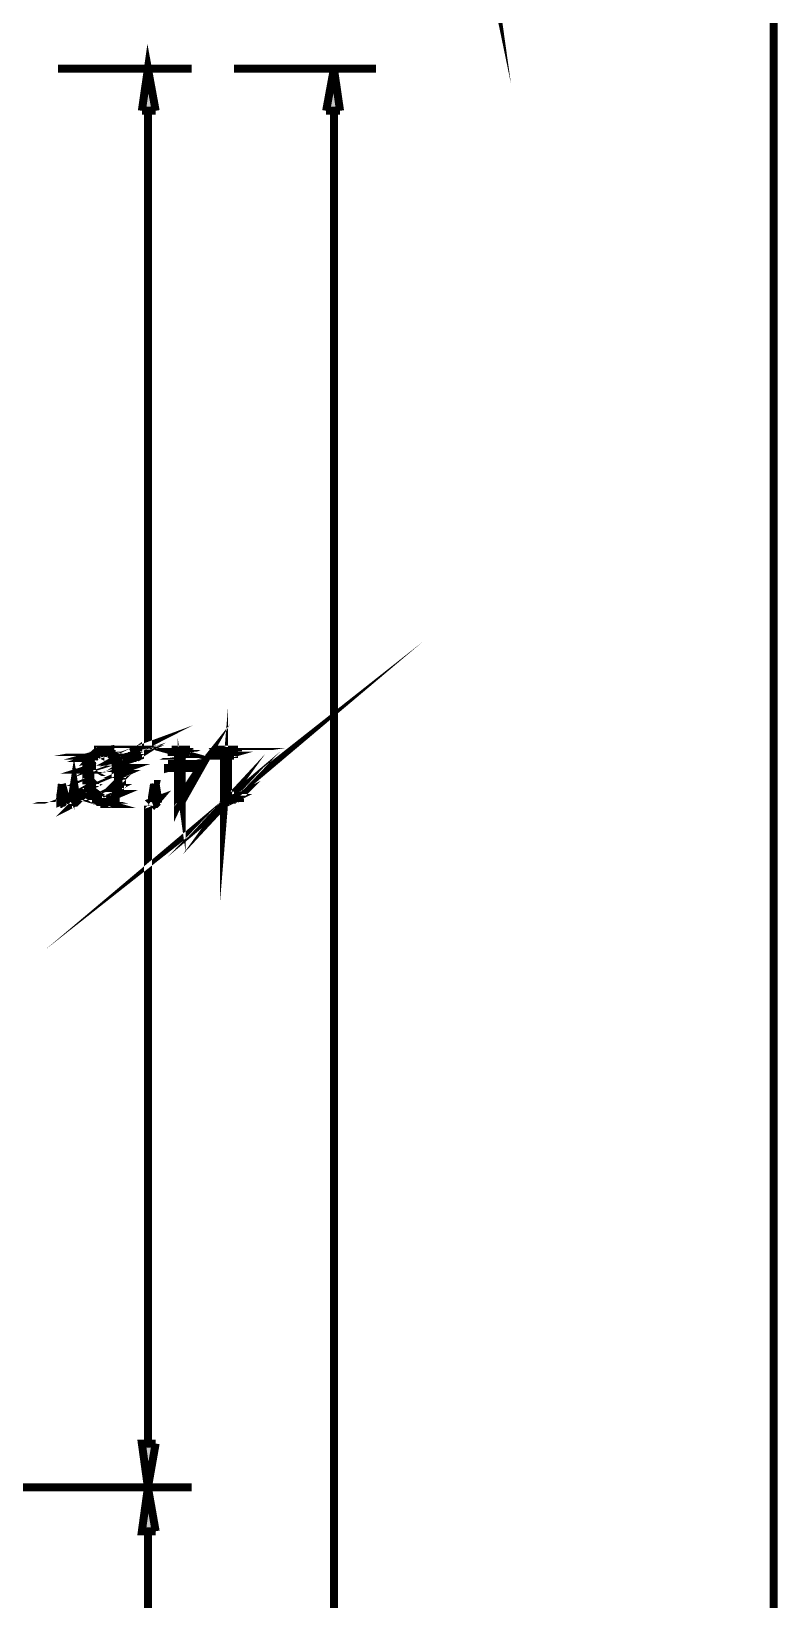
# Model space of a CAD drawing. Header units: inches. Extents: x -524 to 1067, y -71 to 1110.
# Drawn here: x 959.8 to 1046.3, y 426.5 to 608.4 of the extents above; entities that cross this region are included whole.
import ezdxf

# ---------------------------------------------------------------- set-up
doc = ezdxf.new("R2010")
doc.units = ezdxf.units.IN
doc.header["$MEASUREMENT"] = 0
doc.layers.add('H', color=7, linetype='Continuous')
doc.layers.add('P', color=7, linetype='Continuous')

msp = doc.modelspace()

# ---------------------------------------------------------------- hatches: boundary and pattern name
at = {"layer": 'H', "linetype": 'Continuous'}
for points in [[(972.64, 599.18), (973.35, 604.07), (974.25, 599.18), (972.64, 599.18)], [(993.95, 599.18), (994.85, 604.07), (995.56, 599.18), (993.95, 599.18)], [(966.33, 523.6), (966.59, 523.86), (967.04, 523.86), (966.85, 523.6), (966.85, 522.7), (966.59, 522.51), (966.59, 521.99), (966.14, 521.99), (966.14, 522.7), (966.33, 522.96), (966.33, 523.6)], [(966.59, 524.12), (967.3, 524.76), (967.75, 524.76), (967.75, 524.57), (967.56, 524.57), (967.04, 524.12), (967.04, 523.86), (966.59, 523.86), (966.59, 524.12)], [(967.56, 524.76), (967.56, 525.02), (968.91, 525.02), (968.91, 524.76), (967.56, 524.76)], [(968.71, 524.57), (968.71, 524.76), (969.36, 524.76), (969.36, 524.57), (969.62, 524.57), (969.62, 524.31), (968.91, 524.57), (968.71, 524.57)], [(969.36, 524.12), (968.91, 524.57), (969.62, 524.31), (969.87, 524.12), (969.36, 523.86), (969.36, 524.12)], [(969.62, 523.6), (969.36, 523.86), (969.87, 524.12), (969.87, 523.86), (970.06, 523.86), (970.06, 522.96), (970.32, 522.96), (970.32, 521.99), (969.87, 521.99), (969.87, 522.51), (969.62, 522.51), (969.62, 523.6)], [(972.13, 524.18), (972.13, 524.18), (971.93, 524.12), (972.06, 524.18), (972.38, 524.31), (972.13, 524.31), (971.93, 524.12), (971.67, 524.12), (971.48, 524.31), (971.48, 524.76), (971.67, 525.02), (972.13, 525.02), (972.13, 524.76), (972.38, 524.76), (972.38, 524.31), (972.13, 524.18), (972.13, 524.18), (972.38, 524.31), (972.13, 524.24), (972.13, 524.18)], [(976.12, 524.76), (976.12, 525.02), (978.18, 525.02), (978.18, 524.76), (976.12, 524.76)], [(976.57, 524.57), (976.57, 524.76), (977.47, 524.57), (976.57, 524.57)], [(977.47, 524.57), (976.57, 524.76), (977.73, 524.76), (977.47, 524.57)], [(976.83, 524.31), (976.83, 524.57), (977.28, 524.57), (977.28, 524.31), (976.83, 524.31)], [(976.83, 523.41), (976.83, 524.31), (977.28, 524.31), (977.28, 523.41), (976.83, 523.41)], [(981.65, 524.57), (981.46, 524.76), (980.94, 524.76), (980.94, 525.02), (983.71, 525.02), (983.71, 524.76), (983.26, 524.76), (983.26, 524.57), (982.81, 524.57), (982.81, 524.31), (982.62, 524.12), (982.11, 524.31), (982.11, 524.57), (981.65, 524.57)], [(982.11, 518.77), (982.11, 524.31), (982.62, 524.12), (982.11, 518.77)], [(982.11, 518.77), (982.62, 524.12), (982.62, 519.93), (982.11, 518.77)], [(975.67, 522.96), (979.59, 523.41), (979.59, 523.15), (975.67, 522.96)], [(975.67, 522.96), (977.28, 523.41), (979.59, 523.41), (975.67, 522.96)], [(975.67, 522.96), (975.67, 523.41), (977.28, 523.41), (975.67, 522.96)], [(975.67, 522.96), (979.59, 523.15), (977.02, 518.77), (979.33, 522.96), (975.67, 522.96)], [(976.83, 518.77), (977.28, 519.67), (979.33, 522.96), (977.02, 518.77), (976.83, 518.77)], [(977.28, 519.67), (976.83, 518.77), (976.83, 522.96), (977.28, 522.96), (977.28, 519.67)], [(963.11, 518.77), (963.11, 519.48), (963.37, 521.09), (963.82, 519.48), (963.82, 518.96), (963.56, 518.96), (963.56, 518.77), (963.11, 518.77)], [(964.53, 518.77), (964.53, 519.48), (964.72, 521.09), (964.98, 519.48), (964.98, 518.77), (964.53, 518.77)], [(966.14, 521.09), (966.14, 521.8), (966.59, 521.99), (966.59, 521.54), (966.85, 521.28), (966.85, 520.38), (967.04, 520.19), (967.04, 519.67), (966.59, 519.93), (966.33, 520.19), (966.33, 520.83), (966.14, 521.09)], [(966.14, 521.8), (966.14, 521.99), (966.59, 521.99), (966.14, 521.8)], [(969.62, 521.09), (969.87, 521.28), (969.87, 521.8), (970.32, 521.99), (970.32, 520.83), (970.06, 520.83), (970.06, 520.19), (969.87, 519.93), (969.36, 520.19), (969.62, 520.19), (969.62, 521.09)], [(969.36, 519.93), (969.36, 520.19), (969.87, 519.93), (969.36, 519.93)], [(969.87, 521.8), (969.87, 521.99), (970.32, 521.99), (969.87, 521.8)], [(973.8, 518.96), (973.8, 519.48), (973.99, 521.09), (974.25, 521.09), (974.51, 519.48), (974.51, 518.96), (974.25, 518.77), (973.99, 518.77), (973.8, 518.96)], [(966.85, 519.48), (966.85, 519.67), (966.59, 519.67), (966.59, 519.93), (967.04, 519.67), (967.3, 519.67), (966.85, 519.48)], [(966.85, 519.48), (967.3, 519.67), (967.3, 519.48), (966.85, 519.48)], [(967.3, 518.96), (966.85, 519.48), (967.56, 519.48), (967.56, 519.22), (967.75, 519.22), (967.3, 518.96)], [(967.3, 518.96), (967.75, 519.22), (968.01, 518.96), (967.3, 518.96)], [(967.75, 518.77), (967.75, 518.96), (968.91, 518.96), (968.71, 518.77), (967.75, 518.77)], [(968.46, 518.96), (968.71, 519.22), (969.17, 518.96), (968.46, 518.96)], [(969.17, 519.48), (969.17, 519.67), (969.36, 519.67), (969.87, 519.93), (969.87, 519.67), (969.62, 519.67), (969.62, 519.48), (969.36, 519.22), (969.17, 519.22), (969.17, 518.96), (968.71, 519.22), (968.91, 519.22), (968.91, 519.48), (969.17, 519.48)], [(969.36, 519.67), (969.36, 519.93), (969.87, 519.93), (969.36, 519.67)], [(982.11, 518.77), (982.62, 519.93), (982.81, 519.67), (982.11, 518.77)], [(982.11, 518.77), (982.81, 519.67), (983.07, 519.67), (982.36, 518.96), (982.11, 518.77)], [(982.36, 518.96), (982.36, 518.96), (983.07, 519.67), (983.26, 519.67), (982.36, 518.96), (982.36, 518.96), (983.26, 519.67), (982.62, 518.96), (982.36, 518.96)], [(982.81, 519.22), (983.97, 519.67), (983.07, 519.22), (982.81, 519.22)], [(982.81, 519.22), (983.26, 519.67), (983.97, 519.67), (982.81, 519.22)], [(983.07, 519.22), (983.52, 519.48), (983.26, 519.22), (983.07, 519.22)], [(983.26, 519.22), (983.52, 519.35), (983.52, 519.22), (983.26, 519.22)], [(983.52, 519.48), (983.97, 519.67), (983.97, 519.48), (983.52, 519.48)], [(973.35, 439.52), (972.64, 444.61), (974.25, 444.61), (973.35, 439.52)], [(972.64, 434.37), (973.35, 439.52), (974.25, 434.37), (972.64, 434.37)]]:
    msp.add_hatch(color=256, dxfattribs=at).paths.add_polyline_path(points)

# ---------------------------------------------------------------- linework, layer by layer
at = {"layer": 'P'}
for points, const_width in [([(322.02, -70.81), (322.02, 746.87), (1045.84, 746.87), (1045.84, -42.29)], 0.927), ([(1011.33, 626.54), (1010.82, 627.51), (1011.98, 621.91), (1011.33, 626.54)], 1.29), ([(972.58, 599.18), (973.28, 604.07), (974.18, 599.18)], 0.927), ([(962.86, 604.07), (978.37, 604.07)], 0.927), ([(983.26, 604.07), (999.74, 604.07)], 0.927), ([(993.95, 599.18), (994.85, 604.07)], 0.927), ([(994.85, 604.07), (995.56, 599.18)], 0.927), ([(974.18, 599.18), (972.58, 599.18)], 0.927), ([(973.28, 599.18), (973.28, 525.08)], 0.927), ([(995.56, 599.18), (993.95, 599.18)], 0.927), ([(994.85, 599.18), (994.85, 295.38)], 0.927), ([(979.33, 522.96), (979.53, 523.21), (977.02, 518.77), (979.33, 522.96)], 0.927), ([(982.55, 524.12), (982.11, 518.77), (982.11, 524.12)], 0.927), ([(972.13, 525.08), (971.42, 524.82), (971.93, 525.08), (972.13, 525.08)], 0.927), ([(972.38, 524.37), (971.67, 524.12), (972.38, 524.57), (972.38, 524.37)], 0.927), ([(971.42, 524.57), (972.13, 525.08), (972.13, 524.82)], 0.927), ([(982.36, 519.03), (983.26, 519.74), (982.11, 518.77), (982.36, 519.03)], 0.927), ([(977.21, 522.96), (976.76, 522.96), (977.21, 519.74), (977.21, 522.96)], 0.927), ([(968.91, 525.08), (967.49, 524.82), (968.91, 524.82), (968.91, 525.08)], 0.927), ([(967.49, 524.57), (966.78, 524.37), (967.3, 524.37)], 0.927), ([(967.49, 525.08), (968.91, 525.08), (967.49, 524.82), (967.49, 525.08)], 0.927), ([(964.98, 519.48), (964.47, 519.48), (964.72, 521.09), (964.98, 519.48)], 0.927), ([(967.3, 524.37), (966.59, 524.12), (967.04, 524.12)], 0.927), ([(967.3, 524.37), (966.59, 524.12), (966.78, 524.37)], 0.927), ([(967.04, 523.86), (966.33, 523.66)], 0.927), ([(966.33, 523.66), (966.59, 523.86)], 0.927), ([(967.04, 523.86), (966.33, 523.66)], 0.927), ([(966.33, 523.66), (966.78, 523.66), (967.04, 523.86)], 0.927), ([(966.33, 523.66), (966.78, 523.66), (966.33, 523.66), (966.33, 523.66), (966.78, 523.66)], 0.927), ([(966.33, 523.66), (966.78, 523.41)], 0.927), ([(966.33, 523.66), (966.78, 523.41)], 0.927), ([(966.78, 523.41), (966.33, 523.41), (966.33, 523.66)], 0.927), ([(966.78, 523.41), (966.33, 523.41), (966.78, 523.41), (966.78, 523.41), (966.33, 523.41)], 0.927), ([(966.78, 523.41), (966.33, 523.21)], 0.927), ([(966.33, 523.21), (966.33, 523.41)], 0.927), ([(966.78, 523.41), (966.33, 523.21)], 0.927), ([(966.33, 523.21), (966.78, 523.21), (966.78, 523.41)], 0.927), ([(967.75, 524.57), (967.04, 524.57), (967.3, 524.82)], 0.927), ([(966.59, 524.12), (967.04, 524.12)], 0.927), ([(967.04, 524.12), (966.59, 524.12), (966.59, 524.12), (967.04, 524.12)], 0.927), ([(966.59, 524.12), (967.04, 523.86)], 0.927), ([(966.59, 524.12), (967.04, 523.86)], 0.927), ([(967.04, 523.86), (966.59, 523.86), (966.59, 524.12)], 0.927), ([(967.04, 523.86), (966.59, 523.86), (967.04, 523.86), (966.59, 523.86), (967.04, 523.86), (967.04, 523.86), (966.59, 523.86)], 0.927), ([(967.04, 523.86), (966.59, 523.86), (966.59, 523.86), (967.04, 523.86)], 0.927), ([(967.49, 524.57), (966.78, 524.37)], 0.927), ([(966.78, 524.37), (967.04, 524.57)], 0.927), ([(966.78, 524.37), (967.3, 524.37), (966.78, 524.37), (966.78, 524.37), (967.3, 524.37), (966.78, 524.37)], 0.927), ([(967.3, 524.37), (967.3, 524.37), (966.78, 524.37)], 0.927), ([(966.78, 523.41), (966.78, 523.66)], 0.927), ([(969.1, 524.37), (969.55, 524.37), (968.91, 524.57)], 0.927), ([(967.75, 524.57), (967.04, 524.57)], 0.927), ([(967.04, 524.57), (967.49, 524.57)], 0.927), ([(967.04, 524.57), (967.49, 524.57)], 0.927), ([(967.49, 524.57), (967.04, 524.57), (967.04, 524.57), (967.49, 524.57)], 0.927), ([(967.04, 524.57), (967.49, 524.57)], 0.927), ([(967.04, 524.57), (967.49, 524.57)], 0.927), ([(967.04, 524.12), (967.3, 524.37)], 0.927), ([(967.04, 523.86), (967.04, 524.12)], 0.927), ([(967.3, 524.82), (967.75, 524.57), (967.75, 524.82)], 0.927), ([(967.94, 524.82), (967.3, 524.82), (967.94, 524.82)], 0.927), ([(967.75, 524.82), (967.3, 524.82)], 0.927), ([(967.3, 524.82), (967.75, 524.57)], 0.927), ([(967.94, 524.82), (967.3, 524.82), (967.94, 524.82), (967.3, 524.82), (967.3, 524.82), (967.94, 524.82)], 0.927), ([(967.94, 524.82), (967.3, 524.82), (968.2, 524.82), (967.94, 524.82)], 0.927), ([(967.3, 524.82), (968.2, 524.82), (968.91, 524.82), (967.3, 524.82)], 0.927), ([(967.49, 524.82), (968.91, 524.82), (967.3, 524.82), (967.49, 524.82)], 0.927), ([(967.3, 524.37), (967.49, 524.57)], 0.927), ([(968.65, 525.08), (967.49, 525.08), (967.75, 525.08)], 0.927), ([(968.65, 525.08), (967.49, 525.08), (968.91, 525.08), (968.65, 525.08)], 0.927), ([(967.49, 524.57), (967.75, 524.57)], 0.927), ([(967.49, 524.57), (967.49, 524.57)], 0.927), ([(967.94, 525.08), (968.65, 525.08), (967.75, 525.08), (967.94, 525.08)], 0.927), ([(968.65, 525.08), (967.75, 525.08), (968.65, 525.08), (968.65, 525.08), (967.75, 525.08)], 0.927), ([(968.2, 525.08), (967.94, 525.08), (968.2, 525.08)], 0.927), ([(967.94, 525.08), (968.39, 525.08), (967.94, 525.08), (967.94, 525.08), (968.39, 525.08)], 0.927), ([(967.94, 525.08), (968.65, 525.08), (968.39, 525.08)], 0.927), ([(969.81, 524.12), (969.36, 523.86), (969.81, 524.12), (969.36, 523.86), (969.81, 523.86)], 0.927), ([(968.2, 525.08), (968.39, 525.08)], 0.927), ([(968.39, 525.08), (968.2, 525.08)], 0.927), ([(968.2, 524.82), (969.1, 524.82)], 0.927), ([(969.1, 524.82), (968.2, 524.82)], 0.927), ([(968.91, 524.82), (968.2, 524.82), (969.1, 524.82), (968.91, 524.82)], 0.927), ([(972.38, 524.57), (971.42, 524.37), (972.38, 524.82)], 0.927), ([(968.39, 524.82), (969.36, 524.82), (968.39, 524.82)], 0.927), ([(968.39, 524.82), (969.1, 524.82), (968.39, 524.82), (968.39, 524.82), (969.1, 524.82)], 0.927), ([(968.39, 524.82), (969.36, 524.82), (969.1, 524.82)], 0.927), ([(968.65, 524.82), (969.36, 524.82)], 0.927), ([(969.36, 524.82), (968.65, 524.57)], 0.927), ([(968.65, 524.57), (968.65, 524.82)], 0.927), ([(969.36, 524.82), (968.65, 524.57)], 0.927), ([(968.65, 524.57), (969.36, 524.57), (969.36, 524.82)], 0.927), ([(968.65, 524.57), (969.36, 524.57), (968.91, 524.57), (968.65, 524.57)], 0.927), ([(969.55, 524.37), (969.36, 524.12), (969.81, 524.12)], 0.927), ([(968.91, 524.57), (969.1, 524.37)], 0.927), ([(969.36, 524.57), (968.91, 524.57), (969.55, 524.57), (969.36, 524.57)], 0.927), ([(968.91, 524.57), (969.55, 524.57)], 0.927), ([(969.55, 524.57), (968.91, 524.57)], 0.927), ([(968.91, 524.57), (968.91, 524.57)], 0.927), ([(969.55, 524.57), (968.91, 524.57)], 0.927), ([(968.91, 524.57), (969.55, 524.37), (969.55, 524.57)], 0.927), ([(969.1, 524.37), (969.55, 524.37), (969.1, 524.37), (969.1, 524.37), (969.55, 524.37), (969.1, 524.37)], 0.927), ([(969.55, 524.37), (969.55, 524.37), (969.1, 524.37)], 0.927), ([(969.55, 524.37), (969.36, 524.12), (969.1, 524.37)], 0.927), ([(969.36, 524.12), (969.81, 524.12)], 0.927), ([(969.81, 524.12), (969.36, 523.86)], 0.927), ([(969.36, 523.86), (969.36, 524.12)], 0.927), ([(969.36, 523.86), (969.81, 523.86)], 0.927), ([(969.81, 523.86), (969.36, 523.86), (969.36, 523.86), (969.81, 523.86)], 0.927), ([(969.36, 523.86), (970.06, 523.86), (969.81, 523.86)], 0.927), ([(969.36, 523.86), (970.06, 523.86)], 0.927), ([(969.55, 523.66), (969.36, 523.86)], 0.927), ([(969.81, 524.12), (969.55, 524.37)], 0.927), ([(970.06, 523.86), (969.55, 523.66)], 0.927), ([(970.06, 523.86), (969.55, 523.66)], 0.927), ([(969.55, 523.66), (970.06, 523.66)], 0.927), ([(969.55, 523.66), (970.06, 523.66), (969.55, 523.66), (969.55, 523.66), (970.06, 523.66)], 0.927), ([(969.55, 523.66), (970.06, 523.41)], 0.927), ([(969.55, 523.66), (970.06, 523.41)], 0.927), ([(970.06, 523.41), (969.55, 523.41), (969.55, 523.66)], 0.927), ([(970.06, 523.41), (969.55, 523.21), (969.55, 523.41)], 0.927), ([(970.06, 523.41), (969.55, 523.41), (970.06, 523.41), (970.06, 523.41), (969.55, 523.41)], 0.927), ([(970.06, 523.41), (969.55, 523.21)], 0.927), ([(969.55, 523.21), (970.06, 523.21), (970.06, 523.41)], 0.927), ([(969.81, 523.86), (969.81, 524.12)], 0.927), ([(970.06, 523.66), (970.06, 523.86)], 0.927), ([(970.06, 523.41), (970.06, 523.66)], 0.927), ([(972.38, 524.57), (971.42, 524.37), (971.67, 524.12)], 0.927), ([(971.42, 524.57), (972.13, 525.08)], 0.927), ([(972.13, 525.08), (971.42, 524.82)], 0.927), ([(971.42, 524.82), (971.93, 525.08), (971.42, 524.82)], 0.927), ([(971.93, 525.08), (971.42, 524.82), (971.93, 525.08)], 0.927), ([(971.42, 524.82), (971.93, 525.08)], 0.927), ([(971.67, 525.08), (971.42, 524.82)], 0.927), ([(971.42, 524.37), (972.38, 524.82), (971.42, 524.37)], 0.927), ([(972.38, 524.82), (971.42, 524.37), (972.38, 524.82)], 0.927), ([(971.42, 524.37), (972.38, 524.82)], 0.927), ([(972.38, 524.82), (971.42, 524.57)], 0.927), ([(972.38, 524.82), (971.42, 524.57)], 0.927), ([(971.42, 524.57), (972.13, 524.82)], 0.927), ([(971.42, 524.57), (972.13, 524.82), (971.42, 524.57)], 0.927), ([(972.13, 524.82), (971.42, 524.57)], 0.927), ([(971.42, 524.82), (971.42, 524.57)], 0.927), ([(971.42, 524.82), (971.42, 524.82)], 0.927), ([(972.38, 524.57), (971.42, 524.37), (972.38, 524.57)], 0.927), ([(971.42, 524.37), (972.38, 524.57), (971.42, 524.37)], 0.927), ([(971.42, 524.57), (971.42, 524.37)], 0.927), ([(971.42, 524.57), (971.42, 524.57)], 0.927), ([(971.42, 524.37), (971.42, 524.37)], 0.927), ([(971.42, 524.37), (971.42, 524.37)], 0.927), ([(971.93, 525.08), (971.67, 525.08)], 0.927), ([(971.93, 525.08), (971.67, 525.08), (971.93, 525.08)], 0.927), ([(971.67, 524.12), (972.38, 524.57)], 0.927), ([(972.38, 524.37), (971.67, 524.12)], 0.927), ([(971.67, 524.12), (971.93, 524.12)], 0.927), ([(971.93, 525.08), (971.93, 525.08)], 0.927), ([(971.93, 524.12), (972.13, 524.37), (971.93, 524.12), (971.93, 524.12), (972.13, 524.37)], 0.927), ([(971.93, 524.12), (972.38, 524.37)], 0.927), ([(971.93, 524.12), (972.38, 524.37)], 0.927), ([(971.93, 524.12), (971.93, 524.12), (971.93, 524.12)], 0.927), ([(971.93, 524.12), (971.93, 524.12), (971.93, 524.12)], 0.927), ([(972.13, 524.82), (972.38, 524.82)], 0.927), ([(972.13, 524.12), (972.13, 524.37), (972.13, 524.12)], 0.927), ([(972.38, 524.37), (972.13, 524.37)], 0.927), ([(972.13, 524.12), (972.13, 524.12), (972.13, 524.12)], 0.927), ([(972.38, 524.82), (972.38, 524.57)], 0.927), ([(972.38, 524.82), (972.38, 524.82)], 0.927), ([(972.38, 524.57), (972.38, 524.57)], 0.927), ([(977.66, 524.82), (976.57, 524.82), (977.47, 524.57), (977.66, 524.82)], 0.927), ([(977.21, 524.57), (976.76, 524.37), (977.21, 524.37)], 0.927), ([(976.76, 524.57), (977.21, 524.57), (976.76, 524.37)], 0.927), ([(979.53, 523.41), (975.6, 522.96), (979.53, 523.41)], 0.927), ([(979.53, 523.41), (975.6, 522.96)], 0.927), ([(975.6, 522.96), (977.21, 523.41)], 0.927), ([(975.6, 523.41), (977.21, 523.41)], 0.927), ([(977.21, 523.41), (975.6, 522.96), (975.6, 523.41)], 0.927), ([(975.6, 523.41), (976.76, 523.41)], 0.927), ([(976.76, 523.41), (975.6, 523.41)], 0.927), ([(975.6, 523.41), (975.6, 523.41)], 0.927), ([(976.76, 523.41), (975.6, 523.41)], 0.927), ([(975.6, 523.41), (977.21, 523.41), (976.76, 523.41)], 0.927), ([(978.18, 525.08), (976.05, 525.08)], 0.927), ([(976.05, 525.08), (978.18, 524.82)], 0.927), ([(976.05, 525.08), (978.18, 524.82)], 0.927), ([(978.18, 524.82), (976.05, 524.82), (976.05, 525.08)], 0.927), ([(976.05, 524.82), (977.66, 524.82), (976.05, 524.82)], 0.927), ([(978.18, 524.82), (976.05, 524.82), (978.18, 524.82)], 0.927), ([(977.92, 524.82), (976.05, 524.82), (977.66, 524.82), (977.92, 524.82)], 0.927), ([(976.31, 524.82), (977.66, 524.82), (976.31, 524.82), (976.31, 524.82), (977.66, 524.82), (976.31, 524.82)], 0.927), ([(977.66, 524.82), (977.66, 524.82), (976.31, 524.82)], 0.927), ([(977.66, 524.82), (976.57, 524.82), (976.31, 524.82)], 0.927), ([(983.26, 524.82), (981.65, 524.57), (983.26, 524.57), (983.26, 524.82)], 0.927), ([(976.57, 524.82), (977.47, 524.57), (976.57, 524.82)], 0.927), ([(976.57, 524.57), (977.47, 524.57), (976.76, 524.57), (976.57, 524.57)], 0.927), ([(977.47, 524.57), (976.76, 524.57), (977.47, 524.57), (976.76, 524.57), (977.21, 524.57), (977.47, 524.57)], 0.927), ([(976.76, 524.37), (976.76, 524.57)], 0.927), ([(976.76, 524.37), (977.21, 524.37), (976.76, 524.37), (977.21, 524.37)], 0.927), ([(977.21, 524.37), (976.76, 523.41)], 0.927), ([(976.76, 523.41), (976.76, 524.37)], 0.927), ([(977.21, 524.37), (976.76, 523.41)], 0.927), ([(976.76, 523.41), (977.21, 523.41), (977.21, 524.37)], 0.927), ([(983.26, 519.74), (982.11, 518.77), (983.01, 519.74), (983.26, 519.74)], 0.927), ([(977.21, 524.37), (977.21, 524.57)], 0.927), ([(979.53, 523.41), (977.21, 523.41)], 0.927), ([(977.21, 523.41), (979.53, 523.41), (979.53, 523.41), (977.21, 523.41)], 0.927), ([(981.4, 524.82), (983.26, 524.82), (981.65, 524.57), (981.4, 524.82)], 0.927), ([(978.18, 524.82), (978.18, 525.08)], 0.927), ([(982.81, 524.57), (982.11, 524.37), (982.81, 524.37), (982.81, 524.57)], 0.927), ([(983.71, 525.08), (980.94, 525.08)], 0.927), ([(980.94, 525.08), (983.71, 524.82)], 0.927), ([(980.94, 525.08), (983.71, 524.82)], 0.927), ([(983.71, 524.82), (980.94, 524.82), (980.94, 525.08)], 0.927), ([(983.71, 524.82), (980.94, 524.82), (983.71, 524.82), (983.71, 524.82), (980.94, 524.82)], 0.927), ([(983.71, 524.82), (981.14, 524.82), (980.94, 524.82)], 0.927), ([(983.71, 524.82), (981.14, 524.82), (983.46, 524.82), (983.71, 524.82)], 0.927), ([(981.14, 524.82), (983.46, 524.82), (981.4, 524.82), (981.14, 524.82)], 0.927), ([(983.46, 524.82), (981.4, 524.82), (983.26, 524.82)], 0.927), ([(981.65, 524.57), (983.26, 524.57), (981.65, 524.57), (981.65, 524.57), (983.26, 524.57)], 0.927), ([(981.65, 524.57), (983.01, 524.57), (983.26, 524.57)], 0.927), ([(981.65, 524.57), (983.01, 524.57)], 0.927), ([(981.85, 524.57), (981.65, 524.57)], 0.927), ([(983.01, 524.57), (981.85, 524.57)], 0.927), ([(983.01, 524.57), (981.85, 524.57)], 0.927), ([(981.85, 524.57), (983.01, 524.57), (983.01, 524.57), (981.85, 524.57)], 0.927), ([(983.01, 524.57), (981.85, 524.57)], 0.927), ([(981.85, 524.57), (981.85, 524.57)], 0.927), ([(983.01, 524.57), (981.85, 524.57)], 0.927), ([(981.85, 524.57), (982.81, 524.57), (983.01, 524.57)], 0.927), ([(981.85, 524.57), (982.81, 524.57), (982.11, 524.57), (981.85, 524.57)], 0.927), ([(982.81, 524.57), (982.11, 524.57), (982.81, 524.57), (982.81, 524.57), (982.11, 524.57)], 0.927), ([(982.81, 524.57), (982.11, 524.37), (982.11, 524.57)], 0.927), ([(982.11, 524.37), (982.55, 524.12), (982.11, 524.37)], 0.927), ([(982.11, 524.37), (982.81, 524.37), (982.11, 524.37), (982.11, 524.37), (982.81, 524.37)], 0.927), ([(982.11, 524.37), (982.55, 524.12)], 0.927), ([(982.55, 524.12), (982.55, 519.93), (982.11, 518.77)], 0.927), ([(982.11, 518.77), (982.55, 524.12)], 0.927), ([(982.11, 524.12), (982.55, 524.12)], 0.927), ([(982.55, 524.12), (982.81, 524.37)], 0.927), ([(983.26, 524.82), (983.46, 524.82)], 0.927), ([(983.71, 524.82), (983.71, 525.08)], 0.927), ([(966.78, 522.96), (966.14, 522.76), (966.78, 522.76)], 0.927), ([(966.59, 522.51), (966.14, 522.51), (966.59, 522.25)], 0.927), ([(966.14, 522.76), (966.59, 522.51), (966.14, 522.51), (966.14, 522.76)], 0.927), ([(966.78, 522.96), (966.14, 522.76)], 0.927), ([(966.14, 522.76), (966.33, 522.96)], 0.927), ([(966.14, 522.76), (966.78, 522.76)], 0.927), ([(966.78, 522.76), (966.14, 522.76), (966.14, 522.76), (966.78, 522.76)], 0.927), ([(966.14, 522.76), (966.59, 522.51), (966.78, 522.76)], 0.927), ([(966.14, 522.51), (966.59, 522.25)], 0.927), ([(966.59, 522.25), (966.14, 522.25), (966.14, 522.51)], 0.927), ([(966.59, 522.25), (966.14, 522.25), (966.59, 522.25), (966.59, 522.25), (966.14, 522.25)], 0.927), ([(966.59, 522.25), (966.14, 522.05)], 0.927), ([(966.14, 522.05), (966.14, 522.25)], 0.927), ([(966.59, 522.25), (966.14, 522.05)], 0.927), ([(966.14, 522.05), (966.59, 522.05), (966.59, 522.25)], 0.927), ([(966.59, 522.05), (966.14, 521.8), (966.59, 522.05)], 0.927), ([(966.14, 522.05), (966.59, 522.05), (966.14, 522.05), (966.59, 522.05)], 0.927), ([(966.59, 522.05), (966.14, 521.8)], 0.927), ([(966.14, 521.8), (966.14, 522.05)], 0.927), ([(966.59, 521.8), (966.14, 521.8)], 0.927), ([(966.14, 521.8), (966.59, 521.54)], 0.927), ([(966.14, 521.8), (966.59, 521.54)], 0.927), ([(966.59, 521.54), (966.14, 521.54), (966.14, 521.8)], 0.927), ([(966.33, 523.21), (966.78, 523.21), (966.33, 523.21), (966.33, 523.21), (966.78, 523.21)], 0.927), ([(966.33, 523.21), (966.78, 522.96)], 0.927), ([(966.33, 523.21), (966.78, 522.96)], 0.927), ([(966.78, 522.96), (966.33, 522.96), (966.33, 523.21)], 0.927), ([(966.78, 522.96), (966.33, 522.96), (966.78, 522.96), (966.78, 522.96), (966.33, 522.96)], 0.927), ([(970.26, 522.96), (969.55, 522.76), (970.26, 522.76)], 0.927), ([(966.59, 522.25), (966.59, 522.51)], 0.927), ([(966.59, 521.54), (966.59, 521.8)], 0.927), ([(966.78, 522.96), (966.78, 523.21)], 0.927), ([(966.78, 522.76), (966.78, 522.96)], 0.927), ([(969.55, 522.96), (970.26, 522.96), (969.55, 522.76)], 0.927), ([(969.55, 522.76), (970.26, 522.76), (969.55, 522.51), (969.55, 522.76)], 0.927), ([(970.26, 521.35), (969.55, 521.09), (969.81, 521.35)], 0.927), ([(969.81, 522.25), (970.26, 522.25), (969.81, 522.05)], 0.927), ([(969.55, 523.21), (970.06, 523.21), (969.55, 523.21), (969.55, 523.21), (970.06, 523.21)], 0.927), ([(969.55, 523.21), (970.06, 522.96)], 0.927), ([(969.55, 523.21), (970.06, 522.96)], 0.927), ([(970.06, 522.96), (969.55, 522.96), (969.55, 523.21)], 0.927), ([(970.06, 522.96), (969.55, 522.96)], 0.927), ([(969.55, 522.96), (970.26, 522.96)], 0.927), ([(969.55, 522.76), (969.55, 522.96)], 0.927), ([(970.26, 522.76), (969.55, 522.51)], 0.927), ([(969.55, 522.51), (970.26, 522.51)], 0.927), ([(969.55, 522.51), (970.26, 522.51), (969.81, 522.51), (969.55, 522.51)], 0.927), ([(970.26, 522.51), (969.81, 522.51)], 0.927), ([(969.81, 522.51), (970.26, 522.25)], 0.927), ([(969.81, 522.51), (970.26, 522.25)], 0.927), ([(970.26, 522.25), (969.81, 522.25), (969.81, 522.51)], 0.927), ([(970.26, 522.25), (969.81, 522.25)], 0.927), ([(969.81, 522.25), (970.26, 522.25)], 0.927), ([(969.81, 522.05), (969.81, 522.25)], 0.927), ([(970.26, 522.25), (969.81, 522.05)], 0.927), ([(969.81, 522.05), (970.26, 522.05), (970.26, 522.25)], 0.927), ([(970.26, 522.05), (969.81, 521.8), (970.26, 522.05)], 0.927), ([(969.81, 522.05), (970.26, 522.05), (969.81, 522.05), (970.26, 522.05)], 0.927), ([(970.26, 522.05), (969.81, 521.8)], 0.927), ([(969.81, 521.8), (969.81, 522.05)], 0.927), ([(970.26, 521.8), (969.81, 521.8)], 0.927), ([(969.81, 521.8), (970.26, 521.54)], 0.927), ([(969.81, 521.8), (970.26, 521.54)], 0.927), ([(970.26, 521.54), (969.81, 521.54), (969.81, 521.8)], 0.927), ([(970.06, 522.96), (970.06, 523.21)], 0.927), ([(970.26, 522.96), (970.06, 522.96)], 0.927), ([(970.26, 522.76), (970.26, 522.96)], 0.927), ([(970.26, 522.51), (970.26, 522.76)], 0.927), ([(970.26, 522.25), (970.26, 522.51)], 0.927), ([(970.26, 522.25), (970.26, 522.25)], 0.927), ([(970.26, 521.54), (970.26, 521.8)], 0.927), ([(975.6, 522.96), (979.33, 522.96), (979.53, 523.21)], 0.927), ([(979.53, 523.21), (975.6, 522.96)], 0.927), ([(976.76, 522.96), (977.21, 519.74)], 0.927), ([(977.21, 519.74), (976.76, 518.77), (976.76, 522.96)], 0.927), ([(979.33, 522.96), (977.21, 519.74), (977.02, 518.77)], 0.927), ([(977.02, 518.77), (979.33, 522.96)], 0.927), ([(963.76, 519.48), (963.11, 519.48), (963.3, 521.09)], 0.927), ([(964.72, 518.77), (964.98, 519.03), (964.47, 518.77)], 0.927), ([(963.11, 519.48), (963.3, 521.09), (963.3, 521.09), (963.11, 519.48)], 0.927), ([(963.3, 521.09), (963.76, 519.48)], 0.927), ([(966.59, 521.54), (966.14, 521.35), (966.78, 521.35), (966.59, 521.54)], 0.927), ([(964.47, 519.48), (964.72, 521.09), (964.72, 521.09), (964.47, 519.48)], 0.927), ([(966.14, 521.35), (966.78, 521.35), (966.14, 521.09)], 0.927), ([(966.78, 520.9), (966.33, 520.64), (966.78, 520.64)], 0.927), ([(966.33, 520.19), (967.04, 520.19), (966.78, 520.38)], 0.927), ([(966.59, 521.54), (966.14, 521.54), (966.59, 521.54), (966.59, 521.54), (966.14, 521.54)], 0.927), ([(966.59, 521.54), (966.14, 521.35)], 0.927), ([(966.14, 521.35), (966.14, 521.54)], 0.927), ([(966.14, 521.09), (966.14, 521.35)], 0.927), ([(966.78, 521.35), (966.14, 521.09)], 0.927), ([(966.14, 521.09), (966.78, 521.09), (966.78, 521.35)], 0.927), ([(966.14, 521.09), (966.78, 521.09), (966.14, 521.09), (966.14, 521.09), (966.78, 521.09)], 0.927), ([(966.14, 521.09), (966.78, 520.9)], 0.927), ([(966.14, 521.09), (966.78, 520.9)], 0.927), ([(966.78, 520.9), (966.33, 520.9), (966.14, 521.09)], 0.927), ([(966.78, 520.9), (966.33, 520.9), (966.78, 520.9), (966.78, 520.9), (966.33, 520.9)], 0.927), ([(966.78, 520.9), (966.33, 520.64)], 0.927), ([(966.33, 520.64), (966.33, 520.9)], 0.927), ([(966.33, 520.64), (966.78, 520.64)], 0.927), ([(966.78, 520.64), (966.33, 520.64), (966.33, 520.64), (966.78, 520.64)], 0.927), ([(966.33, 520.64), (966.78, 520.38)], 0.927), ([(966.33, 520.64), (966.78, 520.38)], 0.927), ([(966.33, 520.38), (966.33, 520.64)], 0.927), ([(966.78, 520.38), (966.33, 520.38)], 0.927), ([(966.78, 520.38), (966.33, 520.38), (966.78, 520.38), (966.78, 520.38), (966.33, 520.38)], 0.927), ([(966.78, 520.38), (966.33, 520.19)], 0.927), ([(966.33, 520.19), (966.33, 520.38)], 0.927), ([(966.78, 520.38), (966.33, 520.19)], 0.927), ([(966.33, 520.19), (967.04, 520.19), (966.33, 520.19), (966.33, 520.19), (967.04, 520.19)], 0.927), ([(966.33, 520.19), (967.04, 519.93)], 0.927), ([(966.33, 520.19), (967.04, 519.93)], 0.927), ([(967.04, 519.93), (966.59, 519.93), (966.33, 520.19)], 0.927), ([(966.59, 519.93), (967.04, 519.74), (966.59, 519.93)], 0.927), ([(967.04, 519.93), (966.59, 519.93)], 0.927), ([(966.59, 519.93), (967.04, 519.93)], 0.927), ([(966.59, 519.93), (967.04, 519.93)], 0.927), ([(967.04, 519.93), (966.59, 519.93), (966.59, 519.93), (967.04, 519.93)], 0.927), ([(966.59, 519.93), (967.04, 519.74)], 0.927), ([(966.59, 519.74), (967.04, 519.74)], 0.927), ([(967.04, 519.74), (966.78, 519.74), (966.59, 519.74)], 0.927), ([(966.78, 520.9), (966.78, 521.09)], 0.927), ([(966.78, 520.64), (966.78, 520.9)], 0.927), ([(966.78, 520.38), (966.78, 520.64)], 0.927), ([(967.3, 519.74), (966.78, 519.48), (967.3, 519.74)], 0.927), ([(966.78, 519.74), (967.3, 519.74)], 0.927), ([(967.3, 519.74), (966.78, 519.48)], 0.927), ([(966.78, 519.48), (966.78, 519.74)], 0.927), ([(967.04, 519.93), (967.04, 520.19)], 0.927), ([(967.04, 519.93), (967.04, 519.93)], 0.927), ([(967.04, 519.74), (967.04, 519.93)], 0.927), ([(967.04, 519.74), (967.3, 519.74)], 0.927), ([(967.3, 519.74), (967.04, 519.74)], 0.927), ([(969.36, 519.93), (969.81, 519.93), (969.36, 519.74)], 0.927), ([(970.06, 520.9), (969.55, 520.64), (970.06, 520.64)], 0.927), ([(969.81, 519.74), (969.1, 519.74)], 0.927), ([(969.1, 519.74), (969.36, 519.74)], 0.927), ([(969.81, 519.74), (969.1, 519.74), (969.55, 519.74)], 0.927), ([(969.1, 519.74), (969.55, 519.74)], 0.927), ([(969.55, 519.74), (969.1, 519.48)], 0.927), ([(969.1, 519.48), (969.1, 519.74)], 0.927), ([(969.55, 519.74), (969.1, 519.48)], 0.927), ([(969.1, 519.48), (969.55, 519.48), (969.55, 519.74)], 0.927), ([(969.36, 520.19), (969.81, 519.93), (969.36, 520.19)], 0.927), ([(969.55, 520.19), (970.06, 520.19), (969.36, 520.19), (969.55, 520.19)], 0.927), ([(970.06, 520.19), (969.36, 520.19)], 0.927), ([(969.36, 520.19), (969.81, 519.93)], 0.927), ([(969.81, 519.93), (969.36, 519.74), (969.81, 519.93)], 0.927), ([(969.36, 519.93), (969.81, 519.93)], 0.927), ([(969.81, 519.93), (969.36, 519.93)], 0.927), ([(969.36, 519.74), (969.36, 519.93)], 0.927), ([(969.36, 519.93), (969.81, 519.93)], 0.927), ([(969.81, 519.93), (969.81, 519.93), (969.36, 519.93)], 0.927), ([(969.81, 519.74), (969.36, 519.74), (969.81, 519.74), (969.81, 519.74), (969.36, 519.74)], 0.927), ([(970.26, 521.35), (969.55, 521.09)], 0.927), ([(969.55, 521.09), (970.26, 521.09), (970.26, 521.35)], 0.927), ([(969.55, 521.09), (970.26, 521.09), (969.55, 521.09), (969.55, 521.09), (970.26, 521.09)], 0.927), ([(969.55, 521.09), (970.26, 520.9)], 0.927), ([(969.55, 521.09), (970.26, 520.9)], 0.927), ([(970.26, 520.9), (969.55, 520.9), (969.55, 521.09)], 0.927), ([(970.06, 520.9), (969.55, 520.64), (969.55, 520.9)], 0.927), ([(970.26, 520.9), (969.55, 520.9), (970.06, 520.9)], 0.927), ([(969.55, 520.9), (970.06, 520.9)], 0.927), ([(969.55, 520.64), (970.06, 520.64)], 0.927), ([(970.06, 520.64), (969.55, 520.64), (969.55, 520.64), (970.06, 520.64)], 0.927), ([(969.55, 520.64), (970.06, 520.38)], 0.927), ([(969.55, 520.64), (970.06, 520.38)], 0.927), ([(969.55, 520.38), (969.55, 520.64)], 0.927), ([(970.06, 520.38), (969.55, 520.38)], 0.927), ([(970.06, 520.38), (969.55, 520.38), (970.06, 520.38), (970.06, 520.38), (969.55, 520.38)], 0.927), ([(970.06, 520.38), (969.55, 520.19)], 0.927), ([(969.55, 520.19), (969.55, 520.38)], 0.927), ([(970.06, 520.38), (969.55, 520.19)], 0.927), ([(969.55, 520.19), (970.06, 520.19), (970.06, 520.38)], 0.927), ([(969.55, 519.74), (969.81, 519.74)], 0.927), ([(970.26, 521.54), (969.81, 521.54)], 0.927), ([(969.81, 521.54), (970.26, 521.35)], 0.927), ([(969.81, 521.54), (970.26, 521.35)], 0.927), ([(970.26, 521.35), (969.81, 521.35), (969.81, 521.54)], 0.927), ([(970.26, 521.35), (969.81, 521.35), (970.26, 521.35), (970.26, 521.35), (969.81, 521.35)], 0.927), ([(969.81, 519.93), (970.06, 520.19)], 0.927), ([(970.06, 520.9), (970.26, 520.9)], 0.927), ([(970.06, 520.64), (970.06, 520.9)], 0.927), ([(970.06, 520.38), (970.06, 520.64)], 0.927), ([(970.26, 521.35), (970.26, 521.54)], 0.927), ([(970.26, 520.9), (970.26, 521.09)], 0.927), ([(973.74, 519.03), (974.44, 519.29), (973.99, 518.77), (973.74, 519.03)], 0.927), ([(973.99, 521.09), (973.74, 519.48), (973.99, 521.09), (973.99, 521.09), (973.74, 519.48)], 0.927), ([(973.99, 521.09), (973.74, 519.29)], 0.927), ([(973.99, 521.09), (973.74, 519.29)], 0.927), ([(973.74, 519.29), (974.18, 521.09), (973.99, 521.09)], 0.927), ([(973.74, 519.29), (974.18, 521.09)], 0.927), ([(974.18, 521.09), (973.74, 519.03)], 0.927), ([(974.18, 521.09), (973.74, 519.03)], 0.927), ([(973.74, 519.03), (974.44, 519.48), (974.18, 521.09)], 0.927), ([(976.76, 518.77), (977.21, 519.74)], 0.927), ([(977.21, 519.74), (977.02, 518.77)], 0.927), ([(983.97, 519.74), (982.81, 519.29), (983.26, 519.74)], 0.927), ([(983.97, 519.74), (983.71, 519.48), (983.46, 519.48), (983.97, 519.74)], 0.927), ([(982.81, 519.74), (982.55, 519.93), (982.11, 518.77)], 0.927), ([(982.55, 519.93), (982.11, 518.77), (982.55, 519.93), (982.55, 519.93)], 0.927), ([(982.11, 518.77), (983.01, 519.74), (982.81, 519.74), (982.11, 518.77)], 0.927), ([(982.81, 519.74), (982.11, 518.77), (982.81, 519.74), (982.11, 518.77), (982.81, 519.74), (982.81, 519.74), (982.11, 518.77)], 0.927), ([(983.97, 519.74), (983.26, 519.29), (983.46, 519.29)], 0.927), ([(982.81, 519.29), (983.26, 519.74), (982.81, 519.29), (983.26, 519.74), (982.55, 519.03), (982.81, 519.29)], 0.927), ([(983.26, 519.74), (982.55, 519.03), (982.55, 519.03), (983.26, 519.74)], 0.927), ([(982.55, 519.03), (983.26, 519.74), (982.55, 519.03)], 0.927), ([(983.97, 519.74), (982.81, 519.29)], 0.927), ([(983.97, 519.74), (983.26, 519.29), (983.01, 519.29)], 0.927), ([(983.01, 519.29), (983.97, 519.74)], 0.927), ([(983.01, 519.29), (983.97, 519.74), (983.01, 519.29), (983.97, 519.74)], 0.927), ([(983.97, 519.74), (983.26, 519.74)], 0.927), ([(983.26, 519.74), (983.97, 519.74)], 0.927), ([(983.26, 519.74), (983.97, 519.74)], 0.927), ([(983.46, 519.48), (983.97, 519.74), (983.46, 519.48)], 0.927), ([(983.46, 519.29), (983.97, 519.74)], 0.927), ([(983.97, 519.48), (983.97, 519.74), (983.97, 519.48), (983.71, 519.48), (983.97, 519.48)], 0.927), ([(983.97, 519.74), (983.97, 519.74)], 0.927), ([(963.76, 519.29), (963.11, 519.29), (963.76, 519.48), (963.76, 519.29)], 0.927), ([(963.11, 519.29), (963.76, 519.48), (963.11, 519.48), (963.11, 519.29)], 0.927), ([(963.11, 519.03), (963.76, 519.29), (963.11, 519.29), (963.11, 519.03)], 0.927), ([(963.11, 519.03), (963.76, 519.29), (963.76, 519.03)], 0.927), ([(963.56, 519.03), (963.11, 518.77)], 0.927), ([(963.56, 519.03), (963.11, 518.77), (963.56, 519.03)], 0.927), ([(963.11, 518.77), (963.56, 519.03)], 0.927), ([(963.56, 519.03), (963.11, 519.03), (963.11, 518.77)], 0.927), ([(963.56, 519.03), (963.11, 519.03), (963.76, 519.03), (963.56, 519.03)], 0.927), ([(963.11, 519.03), (963.76, 519.03), (963.11, 519.03), (963.11, 519.03), (963.76, 519.03)], 0.927), ([(963.11, 518.77), (963.3, 518.77)], 0.927), ([(963.3, 518.77), (963.56, 519.03)], 0.927), ([(963.3, 518.77), (963.3, 518.77), (963.3, 518.77)], 0.927), ([(963.56, 518.77), (963.56, 519.03), (963.56, 518.77)], 0.927), ([(963.56, 519.03), (963.56, 519.03)], 0.927), ([(967.49, 519.48), (966.78, 519.48), (967.49, 519.29), (967.49, 519.48)], 0.927), ([(964.47, 519.29), (964.98, 519.48)], 0.927), ([(964.47, 519.29), (964.98, 519.48)], 0.927), ([(964.98, 519.48), (964.47, 519.48), (964.47, 519.29)], 0.927), ([(964.47, 519.03), (964.98, 519.29)], 0.927), ([(964.47, 519.03), (964.98, 519.29)], 0.927), ([(964.98, 519.29), (964.47, 519.29), (964.47, 519.03)], 0.927), ([(964.98, 519.29), (964.47, 519.29)], 0.927), ([(964.98, 519.03), (964.47, 518.77), (964.98, 519.03)], 0.927), ([(964.47, 518.77), (964.98, 519.03)], 0.927), ([(964.98, 519.03), (964.47, 519.03), (964.47, 518.77)], 0.927), ([(964.98, 519.03), (964.47, 519.03), (964.98, 519.03), (964.98, 519.03), (964.47, 519.03), (964.98, 519.03)], 0.927), ([(964.47, 519.03), (964.47, 519.03), (964.98, 519.03)], 0.927), ([(964.47, 518.77), (964.72, 518.77)], 0.927), ([(966.78, 519.48), (967.49, 519.29), (967.04, 519.29), (966.78, 519.48)], 0.927), ([(964.72, 518.77), (964.72, 518.77), (964.72, 518.77)], 0.927), ([(964.98, 519.48), (964.98, 519.29)], 0.927), ([(964.98, 519.29), (964.98, 519.03)], 0.927), ([(964.98, 518.77), (964.98, 519.03), (964.98, 518.77)], 0.927), ([(964.98, 519.03), (964.98, 519.03)], 0.927), ([(967.75, 518.77), (968.65, 518.77), (967.75, 519.03)], 0.927), ([(967.3, 519.48), (966.78, 519.48), (967.3, 519.48)], 0.927), ([(967.3, 519.48), (966.78, 519.48), (966.78, 519.48), (967.3, 519.48)], 0.927), ([(967.49, 519.29), (967.04, 519.29), (967.75, 519.29), (967.49, 519.29)], 0.927), ([(967.04, 519.29), (967.75, 519.29), (967.04, 519.29), (967.04, 519.29), (967.75, 519.29), (967.04, 519.29)], 0.927), ([(967.75, 519.29), (967.75, 519.29), (967.04, 519.29)], 0.927), ([(967.3, 519.03), (967.04, 519.29)], 0.927), ([(967.94, 519.03), (967.75, 519.29), (967.3, 519.03)], 0.927), ([(967.75, 519.29), (967.3, 519.03)], 0.927), ([(967.49, 519.03), (967.94, 519.03), (967.3, 519.03)], 0.927), ([(967.3, 519.03), (967.49, 519.03)], 0.927), ([(967.94, 519.03), (967.3, 519.03), (967.94, 519.03), (967.94, 519.03), (967.3, 519.03)], 0.927), ([(968.2, 519.03), (967.49, 519.03), (967.94, 519.03)], 0.927), ([(968.91, 519.03), (967.49, 519.03), (967.75, 519.03)], 0.927), ([(968.91, 519.03), (967.49, 519.03), (968.91, 519.03), (968.91, 519.03), (967.49, 519.03), (968.91, 519.03)], 0.927), ([(967.49, 519.03), (967.49, 519.03), (968.91, 519.03)], 0.927), ([(967.49, 519.03), (968.2, 519.03), (968.91, 519.03)], 0.927), ([(967.75, 519.03), (967.75, 518.77)], 0.927), ([(968.65, 518.77), (967.75, 519.03)], 0.927), ([(967.75, 519.03), (968.91, 519.03), (968.65, 518.77)], 0.927), ([(967.75, 519.03), (968.91, 519.03)], 0.927), ([(968.39, 518.77), (967.75, 518.77), (967.94, 518.77)], 0.927), ([(968.39, 518.77), (967.75, 518.77), (968.65, 518.77), (968.39, 518.77)], 0.927), ([(967.94, 519.03), (968.2, 519.03)], 0.927), ([(968.39, 518.77), (968.2, 518.77), (967.94, 518.77)], 0.927), ([(967.94, 518.77), (968.2, 518.77)], 0.927), ([(968.39, 518.77), (967.94, 518.77), (968.39, 518.77), (968.39, 518.77), (967.94, 518.77)], 0.927), ([(968.2, 519.03), (968.91, 519.03), (968.39, 519.03), (968.2, 519.03)], 0.927), ([(968.2, 518.77), (968.39, 518.77)], 0.927), ([(968.39, 519.03), (968.65, 519.29)], 0.927), ([(968.91, 519.03), (968.39, 519.03), (969.1, 519.03), (968.91, 519.03)], 0.927), ([(968.39, 519.03), (969.1, 519.03), (968.39, 519.03), (968.39, 519.03), (969.1, 519.03)], 0.927), ([(968.65, 519.29), (969.1, 519.03)], 0.927), ([(969.36, 519.29), (968.65, 519.29), (968.91, 519.29)], 0.927), ([(969.36, 519.29), (968.65, 519.29)], 0.927), ([(968.65, 519.29), (969.1, 519.29), (969.36, 519.29)], 0.927), ([(968.65, 519.29), (969.1, 519.29)], 0.927), ([(969.1, 519.29), (968.65, 519.29), (968.65, 519.29), (969.1, 519.29)], 0.927), ([(968.65, 519.29), (969.1, 519.03)], 0.927), ([(969.1, 519.48), (969.55, 519.48), (968.91, 519.48), (969.1, 519.48)], 0.927), ([(969.55, 519.48), (968.91, 519.48)], 0.927), ([(968.91, 519.48), (969.36, 519.29)], 0.927), ([(968.91, 519.48), (969.36, 519.29)], 0.927), ([(969.36, 519.29), (968.91, 519.29), (968.91, 519.48)], 0.927), ([(969.36, 519.29), (968.91, 519.29), (969.36, 519.29), (969.36, 519.29), (968.91, 519.29)], 0.927), ([(969.1, 519.03), (969.1, 519.29)], 0.927), ([(969.36, 519.29), (969.55, 519.48)], 0.927), ([(973.28, 444.61), (973.28, 518.58)], 0.927), ([(973.74, 519.29), (973.74, 519.48)], 0.927), ([(973.74, 519.03), (974.44, 519.48), (973.74, 519.03), (973.74, 519.03), (974.44, 519.48)], 0.927), ([(973.74, 519.03), (974.44, 519.29), (974.44, 519.48)], 0.927), ([(973.74, 519.03), (973.74, 519.29)], 0.927), ([(974.44, 519.29), (973.99, 518.77)], 0.927), ([(973.99, 518.77), (974.44, 519.03)], 0.927), ([(973.99, 518.77), (974.44, 519.03)], 0.927), ([(974.44, 519.03), (974.18, 518.77), (973.99, 518.77)], 0.927), ([(974.44, 519.03), (974.18, 518.77), (974.44, 519.03), (974.44, 519.03), (974.18, 518.77), (974.44, 519.03)], 0.927), ([(974.18, 518.77), (974.18, 518.77), (974.44, 519.03), (974.18, 518.77)], 0.927), ([(974.44, 519.03), (974.44, 519.03), (974.18, 518.77), (974.44, 519.03)], 0.927), ([(974.18, 518.77), (974.18, 518.77)], 0.927), ([(974.44, 519.03), (974.44, 519.29)], 0.927), ([(977.02, 518.77), (976.76, 518.77)], 0.927), ([(982.81, 519.29), (983.01, 519.29)], 0.927), ([(925.77, 450.21), (930.86, 449.24), (925.58, 450.4)], 0.927), ([(974.18, 444.61), (972.58, 444.61), (973.28, 439.52)], 0.927), ([(973.28, 439.52), (974.18, 444.61)], 0.927), ([(957.96, 439.52), (978.37, 439.52)], 0.927), ([(967.94, 439.52), (978.37, 439.52)], 0.927), ([(974.18, 434.44), (972.58, 434.44), (973.28, 439.52)], 0.927), ([(973.28, 439.52), (974.18, 434.44)], 0.927), ([(973.28, 434.44), (973.28, 241.62)], 0.927)]:
    msp.add_lwpolyline(points, dxfattribs=dict(at, const_width=const_width))

doc.saveas('drawing.dxf')
